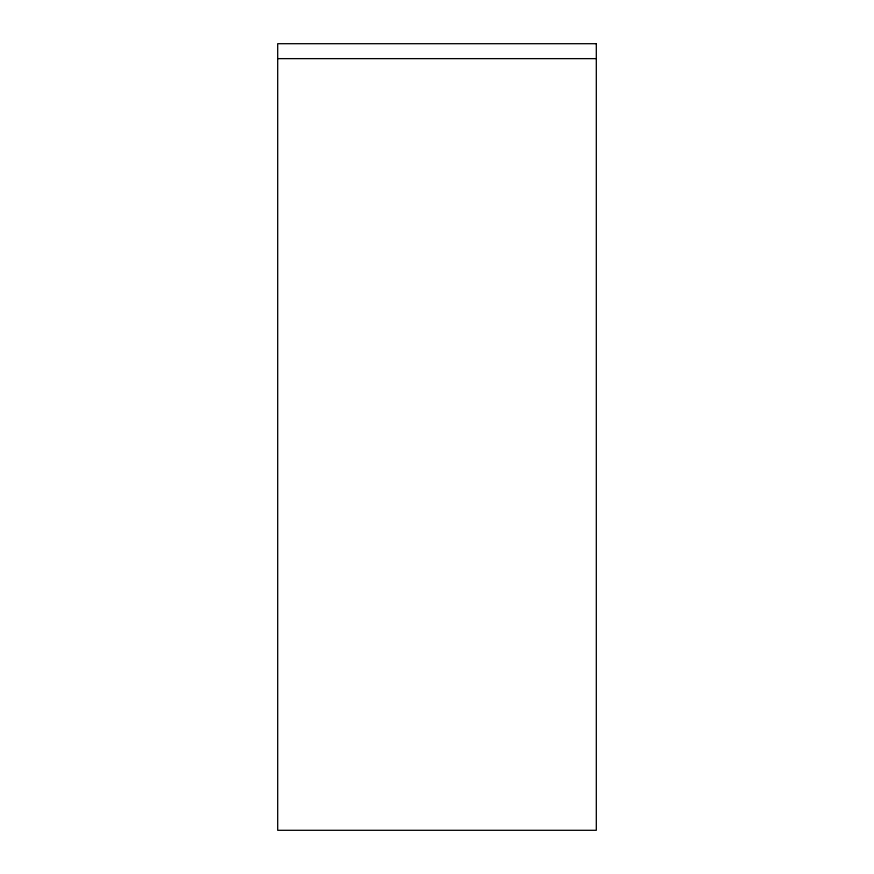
<?xml version="1.0" encoding="UTF-8"?>
<svg xmlns="http://www.w3.org/2000/svg" width="874" height="874" viewBox="0 0 874 874"><rect width="100%" height="100%" fill="white"/><g stroke="black" fill="none" stroke-linecap="round" stroke-linejoin="round"><path stroke-width="1.31" d="M277.692 58.634L596.308 58.634M596.308 43.7L277.692 43.7L277.692 830.3L596.308 830.3L596.308 43.7"/></g></svg>
